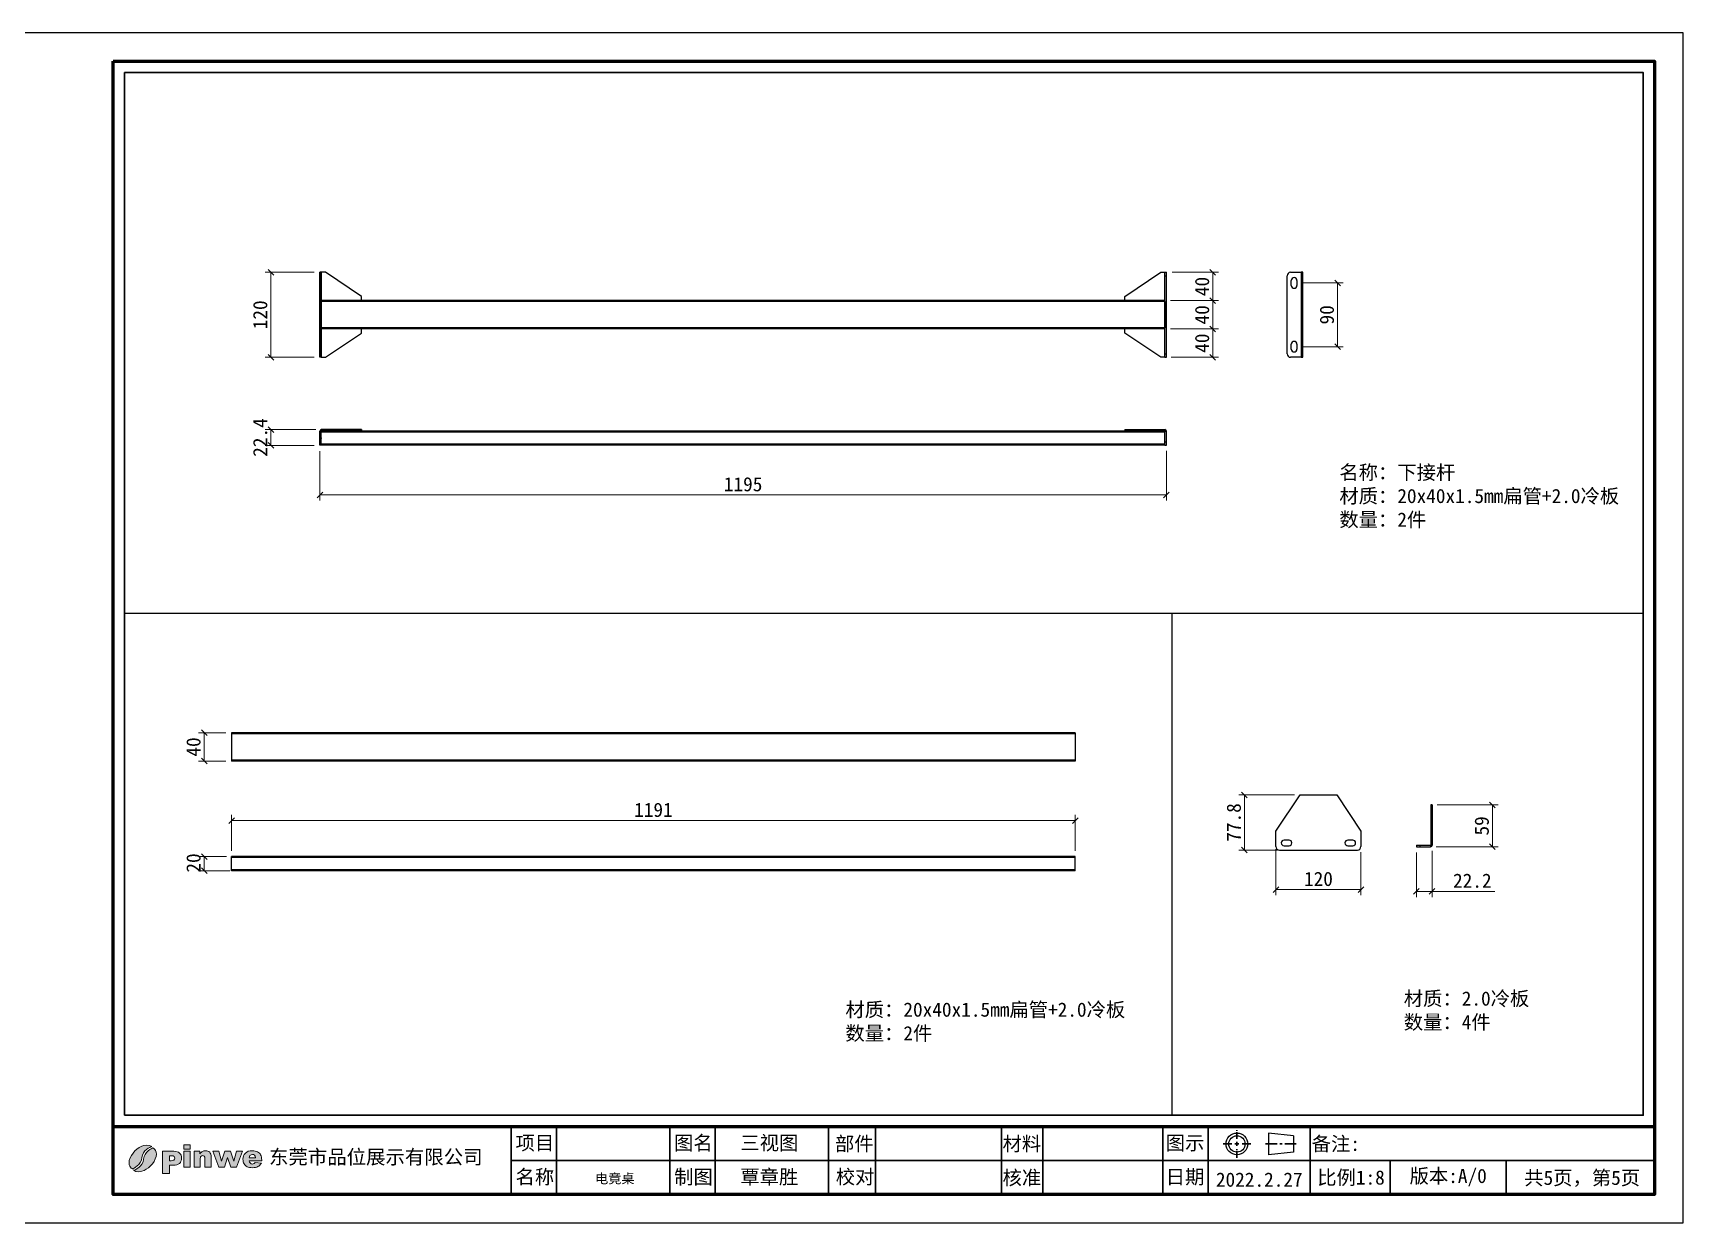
# Model space of a CAD drawing. Header units: inches. Extents: x 21728 to 86065, y -20660 to 1996.
# Drawn here: x 83736 to 86065, y -19610 to -17930 of the extents above; entities that cross this region are included whole.
import ezdxf

# ---------------------------------------------------------------- set-up
doc = ezdxf.new("R2010")
doc.units = ezdxf.units.IN
doc.header["$MEASUREMENT"] = 0
doc.linetypes.add('CENTER2', pattern=[28.575, 19.05, -3.175, 3.175, -3.175])
doc.layers.add('_U+56FE_U+5C42 1', color=7, linetype='Continuous')
doc.layers.add('图框', color=5, linetype='Continuous', lineweight=60)
doc.layers.add('轮廓线', color=7, linetype='Continuous', lineweight=30)
doc.styles.add('ee', font='simfang.ttf')
doc.styles.get("Standard").update_dxf_attribs({"font": 'arial.ttf'})
doc.styles.add('宋体', font='')
doc.styles.add('样式 1', font='')
doc.styles.get('宋体').set_extended_font_data('SimSun')
doc.styles.get('样式 1').set_extended_font_data('SimSun')
doc.dimstyles.new('1-8', dxfattribs={"dimscale": 8, "dimtxt": 2.5, "dimasz": 1, "dimexe": 1, "dimexo": 1, "dimtad": 1, "dimdec": 1, "dimdsep": 46, "dimtxsty": '宋体', "dimblk": 'OBLIQUE', "dimcen": 2.5, "dimclrd": 3, "dimclre": 3, "dimclrt": 256, "dimadec": 0, "dimazin": 0, "dimtfac": 1, "dimtdec": 1, "dimtmove": 1, "dimatfit": 3, "dimfxl": 0, "dimlwd": 9, "dimlwe": 9, "dimarcsym": 0})

# ---------------------------------------------------------------- blocks, each defined once
blk = doc.blocks.new('_Oblique')
at = {"color": 0, "linetype": 'ByBlock', "lineweight": -2}
blk.add_line((-0.5, -0.5), (0.5, 0.5), dxfattribs=at)
blk = doc.blocks.new('*D367')
at = {"color": 3, "lineweight": 9, "transparency": 16777216}
for p, q in [((84135.1, -18490.2), (84063.8, -18490.2)), ((84071.8, -18512.6), (84071.8, -18490.2)), ((84132.9, -18512.6), (84063.8, -18512.6))]:
    blk.add_line(p, q, dxfattribs=at)
at = {"layer": 'Defpoints', "color": 0, "transparency": 16777216}
for p in [(84071.8, -18490.2), (84143.1, -18490.2), (84140.9, -18512.6)]:
    blk.add_point(p, dxfattribs=at)
at = {"color": 3, "lineweight": 9, "transparency": 16777216, "xscale": 8, "yscale": 8, "zscale": 8}
for p, rotation in [((84071.8, -18490.2), 90), ((84071.8, -18512.6), 270)]:
    blk.add_blockref('_Oblique', p, dxfattribs=dict(at, rotation=rotation))
at = {"transparency": 16777216, "insert": (84056.8, -18501.4), "char_height": 20, "attachment_point": 5, "rotation": 90, "style": '宋体'}
blk.add_mtext('22.4', dxfattribs=at)
blk = doc.blocks.new('*D368')
at = {"color": 3, "lineweight": 9, "transparency": 16777216}
for p, q in [((84132.9, -18268.2), (84063.8, -18268.2)), ((84071.8, -18388.2), (84071.8, -18268.2)), ((84132.9, -18388.2), (84063.8, -18388.2))]:
    blk.add_line(p, q, dxfattribs=at)
at = {"layer": 'Defpoints', "color": 0, "transparency": 16777216}
for p in [(84071.8, -18268.2), (84140.9, -18268.2), (84140.9, -18388.2)]:
    blk.add_point(p, dxfattribs=at)
at = {"color": 3, "lineweight": 9, "transparency": 16777216, "xscale": 8, "yscale": 8, "zscale": 8}
for p, rotation in [((84071.8, -18268.2), 90), ((84071.8, -18388.2), 270)]:
    blk.add_blockref('_Oblique', p, dxfattribs=dict(at, rotation=rotation))
at = {"transparency": 16777216, "insert": (84056.8, -18328.2), "char_height": 20, "attachment_point": 5, "rotation": 90, "style": '宋体'}
blk.add_mtext('120', dxfattribs=at)
blk = doc.blocks.new('*D374')
at = {"color": 3, "lineweight": 9, "transparency": 16777216}
for p, q in [((85343.9, -18268.2), (85409.4, -18268.2)), ((85401.4, -18268.2), (85401.4, -18308.2)), ((85341.9, -18308.2), (85409.4, -18308.2))]:
    blk.add_line(p, q, dxfattribs=at)
at = {"layer": 'Defpoints', "color": 0, "transparency": 16777216}
for p in [(85335.9, -18268.2), (85333.9, -18308.2), (85401.4, -18308.2)]:
    blk.add_point(p, dxfattribs=at)
at = {"color": 3, "lineweight": 9, "transparency": 16777216, "xscale": 8, "yscale": 8, "zscale": 8}
for p, rotation in [((85401.4, -18268.2), 90), ((85401.4, -18308.2), 270)]:
    blk.add_blockref('_Oblique', p, dxfattribs=dict(at, rotation=rotation))
at = {"transparency": 16777216, "insert": (85386.4, -18288.2), "char_height": 20, "attachment_point": 5, "rotation": 90, "style": '宋体'}
blk.add_mtext('40', dxfattribs=at)
blk = doc.blocks.new('*D375')
at = {"color": 3, "lineweight": 9, "transparency": 16777216}
for p, q in [((85341.9, -18308.2), (85409.4, -18308.2)), ((85401.4, -18308.2), (85401.4, -18348.2)), ((85341.9, -18348.2), (85409.4, -18348.2))]:
    blk.add_line(p, q, dxfattribs=at)
at = {"layer": 'Defpoints', "color": 0, "transparency": 16777216}
for p in [(85333.9, -18308.2), (85333.9, -18348.2), (85401.4, -18348.2)]:
    blk.add_point(p, dxfattribs=at)
at = {"color": 3, "lineweight": 9, "transparency": 16777216, "xscale": 8, "yscale": 8, "zscale": 8}
for p, rotation in [((85401.4, -18308.2), 90), ((85401.4, -18348.2), 270)]:
    blk.add_blockref('_Oblique', p, dxfattribs=dict(at, rotation=rotation))
at = {"transparency": 16777216, "insert": (85386.4, -18328.2), "char_height": 20, "attachment_point": 5, "rotation": 90, "style": '宋体'}
blk.add_mtext('40', dxfattribs=at)
blk = doc.blocks.new('*D376')
at = {"color": 3, "lineweight": 9, "transparency": 16777216}
for p, q in [((85341.9, -18348.2), (85409.4, -18348.2)), ((85401.4, -18348.2), (85401.4, -18388.2)), ((85342.9, -18388.2), (85409.4, -18388.2))]:
    blk.add_line(p, q, dxfattribs=at)
at = {"layer": 'Defpoints', "color": 0, "transparency": 16777216}
for p in [(85333.9, -18348.2), (85334.9, -18388.2), (85401.4, -18388.2)]:
    blk.add_point(p, dxfattribs=at)
at = {"color": 3, "lineweight": 9, "transparency": 16777216, "xscale": 8, "yscale": 8, "zscale": 8}
for p, rotation in [((85401.4, -18348.2), 90), ((85401.4, -18388.2), 270)]:
    blk.add_blockref('_Oblique', p, dxfattribs=dict(at, rotation=rotation))
at = {"transparency": 16777216, "insert": (85386.4, -18368.2), "char_height": 20, "attachment_point": 5, "rotation": 90, "style": '宋体'}
blk.add_mtext('40', dxfattribs=at)
blk = doc.blocks.new('*D377')
at = {"color": 3, "lineweight": 9, "transparency": 16777216}
for p, q in [((85528.3, -18283.2), (85585.6, -18283.2)), ((85577.6, -18373.2), (85577.6, -18283.2)), ((85528.3, -18373.2), (85585.6, -18373.2))]:
    blk.add_line(p, q, dxfattribs=at)
at = {"layer": 'Defpoints', "color": 0, "transparency": 16777216}
for p in [(85520.3, -18283.2), (85577.6, -18283.2), (85520.3, -18373.2)]:
    blk.add_point(p, dxfattribs=at)
at = {"color": 3, "lineweight": 9, "transparency": 16777216, "xscale": 8, "yscale": 8, "zscale": 8}
for p, rotation in [((85577.6, -18283.2), 90), ((85577.6, -18373.2), 270)]:
    blk.add_blockref('_Oblique', p, dxfattribs=dict(at, rotation=rotation))
at = {"transparency": 16777216, "insert": (85562.6, -18328.2), "char_height": 20, "attachment_point": 5, "rotation": 90, "style": '宋体'}
blk.add_mtext('90', dxfattribs=at)
blk = doc.blocks.new('*D311')
at = {"color": 3, "lineweight": 9, "transparency": 16777216}
for p, q in [((84009.3, -19093.1), (83969.6, -19093.1)), ((83977.6, -19113.1), (83977.6, -19093.1)), ((84013.6, -19113.1), (83969.6, -19113.1))]:
    blk.add_line(p, q, dxfattribs=at)
at = {"layer": 'Defpoints', "color": 0, "transparency": 16777216}
for p in [(83977.6, -19093.1), (84017.3, -19093.1), (84021.6, -19113.1)]:
    blk.add_point(p, dxfattribs=at)
at = {"color": 3, "lineweight": 9, "transparency": 16777216, "xscale": 8, "yscale": 8, "zscale": 8}
for p, rotation in [((83977.6, -19093.1), 90), ((83977.6, -19113.1), 270)]:
    blk.add_blockref('_Oblique', p, dxfattribs=dict(at, rotation=rotation))
at = {"transparency": 16777216, "insert": (83962.6, -19102.1), "char_height": 20, "attachment_point": 5, "rotation": 90, "style": '宋体'}
blk.add_mtext('20', dxfattribs=at)
blk = doc.blocks.new('*D380')
at = {"color": 3, "lineweight": 9, "transparency": 16777216}
for p, q in [((84008.3, -18918.3), (83969.6, -18918.3)), ((83977.6, -18958.3), (83977.6, -18918.3)), ((84008.3, -18958.3), (83969.6, -18958.3))]:
    blk.add_line(p, q, dxfattribs=at)
at = {"layer": 'Defpoints', "color": 0, "transparency": 16777216}
for p in [(83977.6, -18918.3), (84016.3, -18918.3), (84016.3, -18958.3)]:
    blk.add_point(p, dxfattribs=at)
at = {"color": 3, "lineweight": 9, "transparency": 16777216, "xscale": 8, "yscale": 8, "zscale": 8}
for p, rotation in [((83977.6, -18918.3), 90), ((83977.6, -18958.3), 270)]:
    blk.add_blockref('_Oblique', p, dxfattribs=dict(at, rotation=rotation))
at = {"transparency": 16777216, "insert": (83962.6, -18938.3), "char_height": 20, "attachment_point": 5, "rotation": 90, "style": '宋体'}
blk.add_mtext('40', dxfattribs=at)
blk = doc.blocks.new('*D381')
at = {"color": 3, "lineweight": 9, "transparency": 16777216}
for p, q in [((84016.3, -19085.1), (84016.3, -19034.2)), ((84016.3, -19042.2), (85207.3, -19042.2)), ((85207.3, -19085.1), (85207.3, -19034.2))]:
    blk.add_line(p, q, dxfattribs=at)
at = {"layer": 'Defpoints', "color": 0, "transparency": 16777216}
for p in [(85207.3, -19042.2), (84016.3, -19093.1), (85207.3, -19093.1)]:
    blk.add_point(p, dxfattribs=at)
at = {"color": 3, "lineweight": 9, "transparency": 16777216, "xscale": 8, "yscale": 8, "zscale": 8, "rotation": 180}
blk.add_blockref('_Oblique', (84016.3, -19042.2), dxfattribs=at)
at = {"color": 3, "lineweight": 9, "transparency": 16777216, "xscale": 8, "yscale": 8, "zscale": 8}
blk.add_blockref('_Oblique', (85207.3, -19042.2), dxfattribs=at)
at = {"transparency": 16777216, "insert": (84611.8, -19027.2), "char_height": 20, "attachment_point": 5, "style": '宋体'}
blk.add_mtext('1191', dxfattribs=at)
blk = doc.blocks.new('*D382')
at = {"color": 3, "lineweight": 9, "transparency": 16777216}
for p, q in [((84140.9, -18520.6), (84140.9, -18590.5)), ((85335.9, -18520.4), (85335.9, -18590.5)), ((84140.9, -18582.5), (85335.9, -18582.5))]:
    blk.add_line(p, q, dxfattribs=at)
at = {"layer": 'Defpoints', "color": 0, "transparency": 16777216}
for p in [(84140.9, -18512.6), (85335.9, -18512.4), (85335.9, -18582.5)]:
    blk.add_point(p, dxfattribs=at)
at = {"color": 3, "lineweight": 9, "transparency": 16777216, "xscale": 8, "yscale": 8, "zscale": 8, "rotation": 180}
blk.add_blockref('_Oblique', (84140.9, -18582.5), dxfattribs=at)
at = {"color": 3, "lineweight": 9, "transparency": 16777216, "xscale": 8, "yscale": 8, "zscale": 8}
blk.add_blockref('_Oblique', (85335.9, -18582.5), dxfattribs=at)
at = {"transparency": 16777216, "insert": (84738.4, -18567.5), "char_height": 20, "attachment_point": 5, "style": '宋体'}
blk.add_mtext('1195', dxfattribs=at)
blk = doc.blocks.new('*D378')
at = {"color": 3, "lineweight": 9, "transparency": 16777216}
for p, q in [((85490.6, -19082.8), (85490.6, -19147.7)), ((85610.6, -19086.8), (85610.6, -19147.7)), ((85490.6, -19139.7), (85610.6, -19139.7))]:
    blk.add_line(p, q, dxfattribs=at)
at = {"layer": 'Defpoints', "color": 0, "transparency": 16777216}
for p in [(85490.6, -19074.8), (85610.6, -19078.8), (85610.6, -19139.7)]:
    blk.add_point(p, dxfattribs=at)
at = {"color": 3, "lineweight": 9, "transparency": 16777216, "xscale": 8, "yscale": 8, "zscale": 8, "rotation": 180}
blk.add_blockref('_Oblique', (85490.6, -19139.7), dxfattribs=at)
at = {"color": 3, "lineweight": 9, "transparency": 16777216, "xscale": 8, "yscale": 8, "zscale": 8}
blk.add_blockref('_Oblique', (85610.6, -19139.7), dxfattribs=at)
at = {"transparency": 16777216, "insert": (85550.6, -19124.7), "char_height": 20, "attachment_point": 5, "style": '宋体'}
blk.add_mtext('120', dxfattribs=at)
blk = doc.blocks.new('*D379')
at = {"color": 3, "lineweight": 9, "transparency": 16777216}
for p, q in [((85516.6, -19006), (85438.2, -19006)), ((85446.2, -19083.8), (85446.2, -19006)), ((85492.6, -19083.8), (85438.2, -19083.8))]:
    blk.add_line(p, q, dxfattribs=at)
at = {"layer": 'Defpoints', "color": 0, "transparency": 16777216}
for p in [(85446.2, -19006), (85524.6, -19006), (85500.6, -19083.8)]:
    blk.add_point(p, dxfattribs=at)
at = {"color": 3, "lineweight": 9, "transparency": 16777216, "xscale": 8, "yscale": 8, "zscale": 8}
for p, rotation in [((85446.2, -19006), 90), ((85446.2, -19083.8), 270)]:
    blk.add_blockref('_Oblique', p, dxfattribs=dict(at, rotation=rotation))
at = {"transparency": 16777216, "insert": (85431.2, -19044.9), "char_height": 20, "attachment_point": 5, "rotation": 90, "style": '宋体'}
blk.add_mtext('77.8', dxfattribs=at)
blk = doc.blocks.new('*D383')
at = {"color": 3, "lineweight": 9, "transparency": 16777216}
for p, q in [((85718.1, -19020.1), (85804.2, -19020.1)), ((85796.2, -19079.1), (85796.2, -19020.1)), ((85716.9, -19079.1), (85804.2, -19079.1))]:
    blk.add_line(p, q, dxfattribs=at)
at = {"layer": 'Defpoints', "color": 0, "transparency": 16777216}
for p in [(85710.1, -19020.1), (85796.2, -19020.1), (85708.9, -19079.1)]:
    blk.add_point(p, dxfattribs=at)
at = {"color": 3, "lineweight": 9, "transparency": 16777216, "xscale": 8, "yscale": 8, "zscale": 8}
for p, rotation in [((85796.2, -19020.1), 90), ((85796.2, -19079.1), 270)]:
    blk.add_blockref('_Oblique', p, dxfattribs=dict(at, rotation=rotation))
at = {"transparency": 16777216, "insert": (85781.2, -19049.7), "char_height": 20, "attachment_point": 5, "rotation": 90, "style": '宋体'}
blk.add_mtext('59', dxfattribs=at)
blk = doc.blocks.new('*D384')
at = {"color": 3, "lineweight": 9, "transparency": 16777216}
for p, q in [((85688.9, -19087.1), (85688.9, -19150.2)), ((85711.1, -19084.9), (85711.1, -19150.2)), ((85711.1, -19142.2), (85688.9, -19142.2)), ((85799.8, -19142.2), (85711.1, -19142.2))]:
    blk.add_line(p, q, dxfattribs=at)
at = {"layer": 'Defpoints', "color": 0, "transparency": 16777216}
for p in [(85688.9, -19079.1), (85711.1, -19076.9), (85688.9, -19142.2)]:
    blk.add_point(p, dxfattribs=at)
at = {"color": 3, "lineweight": 9, "transparency": 16777216, "xscale": 8, "yscale": 8, "zscale": 8, "rotation": 180}
blk.add_blockref('_Oblique', (85688.9, -19142.2), dxfattribs=at)
at = {"color": 3, "lineweight": 9, "transparency": 16777216, "xscale": 8, "yscale": 8, "zscale": 8}
blk.add_blockref('_Oblique', (85711.1, -19142.2), dxfattribs=at)
at = {"transparency": 16777216, "insert": (85767.8, -19127.2), "char_height": 20, "attachment_point": 5, "style": '宋体'}
blk.add_mtext('22.2', dxfattribs=at)

msp = doc.modelspace()

# ---------------------------------------------------------------- hatches: boundary and pattern name
h = msp.add_hatch(color=256)
h.dxf.hatch_style = 1
edge = h.paths.add_edge_path()
edge.add_spline(control_points=[(84058.78, -19522.47), (84058.78, -19522.47), (84041.21, -19522.47), (84041.21, -19522.47), (84041.37, -19523.87), (84041.74, -19524.92), (84042.35, -19525.61), (84043.2, -19526.6), (84044.3, -19527.09), (84045.67, -19527.09), (84046.54, -19527.09), (84047.36, -19526.88), (84048.13, -19526.45), (84048.6, -19526.18), (84049.12, -19525.71), (84049.66, -19525.02), (84049.66, -19525.02), (84058.29, -19525.82), (84058.29, -19525.82), (84056.97, -19528.11), (84055.38, -19529.76), (84053.52, -19530.75), (84051.65, -19531.75), (84048.97, -19532.25), (84045.49, -19532.25), (84042.45, -19532.25), (84040.08, -19531.82), (84038.34, -19530.96), (84036.6, -19530.11), (84035.17, -19528.75), (84034.02, -19526.89), (84032.88, -19525.03), (84032.31, -19522.84), (84032.31, -19520.33), (84032.31, -19516.76), (84033.46, -19513.86), (84035.75, -19511.65), (84038.03, -19509.44), (84041.19, -19508.33), (84045.22, -19508.33), (84048.49, -19508.33), (84051.07, -19508.83), (84052.96, -19509.82), (84054.86, -19510.81), (84056.3, -19512.24), (84057.3, -19514.13), (84058.29, -19516.01), (84058.78, -19518.46), (84058.78, -19521.48), (84058.78, -19521.48), (84058.78, -19522.47), (84058.78, -19522.47)], knot_values=[0, 0, 0, 0, 1, 1, 1, 2, 2, 2, 3, 3, 3, 4, 4, 4, 5, 5, 5, 6, 6, 6, 7, 7, 7, 8, 8, 8, 9, 9, 9, 10, 10, 10, 11, 11, 11, 12, 12, 12, 13, 13, 13, 14, 14, 14, 15, 15, 15, 16, 16, 16, 17, 17, 17, 17], degree=3, periodic=0)
edge = h.paths.add_edge_path(flags=16)
edge.add_spline(control_points=[(84049.88, -19518.28), (84049.71, -19516.58), (84049.25, -19515.36), (84048.51, -19514.63), (84047.77, -19513.9), (84046.8, -19513.53), (84045.59, -19513.53), (84044.19, -19513.53), (84043.08, -19514.09), (84042.24, -19515.19), (84041.71, -19515.88), (84041.38, -19516.91), (84041.23, -19518.28), (84041.23, -19518.28), (84049.88, -19518.28), (84049.88, -19518.28)], knot_values=[0, 0, 0, 0, 1, 1, 1, 2, 2, 2, 3, 3, 3, 4, 4, 4, 5, 5, 5, 5], degree=3, periodic=0)
h.paths.add_polyline_path([(83989.93, -19508.86), (83998.4, -19508.86), (84002.07, -19523.21), (84006.74, -19508.86), (84014.58, -19508.86), (84019.41, -19523.23), (84023.1, -19508.86), (84031.51, -19508.86), (84023.1, -19531.72), (84015.32, -19531.72), (84010.7, -19517.96), (84006.23, -19531.72), (83998.41, -19531.72)])
edge = h.paths.add_edge_path()
edge.add_spline(control_points=[(83963.27, -19508.86), (83963.27, -19508.86), (83971.43, -19508.86), (83971.43, -19508.86), (83971.43, -19508.86), (83971.43, -19512.58), (83971.43, -19512.58), (83972.65, -19511.05), (83973.87, -19509.97), (83975.12, -19509.32), (83976.37, -19508.66), (83977.88, -19508.33), (83979.67, -19508.33), (83982.09, -19508.33), (83983.98, -19509.05), (83985.35, -19510.5), (83986.72, -19511.94), (83987.4, -19514.17), (83987.4, -19517.18), (83987.4, -19517.18), (83987.4, -19531.72), (83987.4, -19531.72), (83987.4, -19531.72), (83978.59, -19531.72), (83978.59, -19531.72), (83978.59, -19531.72), (83978.59, -19519.14), (83978.59, -19519.14), (83978.59, -19517.7), (83978.33, -19516.69), (83977.8, -19516.1), (83977.27, -19515.5), (83976.53, -19515.2), (83975.58, -19515.2), (83974.53, -19515.2), (83973.67, -19515.61), (83973.01, -19516.41), (83972.36, -19517.21), (83972.03, -19518.65), (83972.03, -19520.74), (83972.03, -19520.74), (83972.03, -19531.72), (83972.03, -19531.72), (83972.03, -19531.72), (83963.27, -19531.72), (83963.27, -19531.72), (83963.27, -19531.72), (83963.27, -19508.86), (83963.27, -19508.86)], knot_values=[0, 0, 0, 0, 1, 1, 1, 2, 2, 2, 3, 3, 3, 4, 4, 4, 5, 5, 5, 6, 6, 6, 7, 7, 7, 8, 8, 8, 9, 9, 9, 10, 10, 10, 11, 11, 11, 12, 12, 12, 13, 13, 13, 14, 14, 14, 15, 15, 15, 16, 16, 16, 16], degree=3, periodic=0)
h.paths.add_polyline_path([(83949.06, -19500.18), (83957.83, -19500.18), (83957.83, -19506.13), (83949.06, -19506.13)])
h.paths.add_polyline_path([(83949.06, -19508.86), (83957.83, -19508.86), (83957.83, -19531.72), (83949.06, -19531.72)])
edge = h.paths.add_edge_path()
edge.add_spline(control_points=[(83918.79, -19509.02), (83918.79, -19509.02), (83934.99, -19509.02), (83934.99, -19509.02), (83938.52, -19509.02), (83941.17, -19509.85), (83942.93, -19511.53), (83944.68, -19513.22), (83945.56, -19515.61), (83945.56, -19518.71), (83945.56, -19521.9), (83944.6, -19524.39), (83942.69, -19526.18), (83940.77, -19527.98), (83937.84, -19528.88), (83933.91, -19528.88), (83933.91, -19528.88), (83928.56, -19528.88), (83928.56, -19528.88), (83928.56, -19528.88), (83928.56, -19540.55), (83928.56, -19540.55), (83928.56, -19540.55), (83918.79, -19540.55), (83918.79, -19540.55), (83918.79, -19540.55), (83918.79, -19509.02), (83918.79, -19509.02)], knot_values=[0, 0, 0, 0, 1, 1, 1, 2, 2, 2, 3, 3, 3, 4, 4, 4, 5, 5, 5, 6, 6, 6, 7, 7, 7, 8, 8, 8, 9, 9, 9, 9], degree=3, periodic=0)
edge = h.paths.add_edge_path(flags=16)
edge.add_spline(control_points=[(83928.56, -19522.49), (83928.56, -19522.49), (83930.96, -19522.49), (83930.96, -19522.49), (83932.86, -19522.49), (83934.19, -19522.16), (83934.95, -19521.51), (83935.71, -19520.86), (83936.1, -19520.02), (83936.1, -19519), (83936.1, -19518.01), (83935.77, -19517.17), (83935.1, -19516.48), (83934.44, -19515.79), (83933.19, -19515.45), (83931.35, -19515.45), (83931.35, -19515.45), (83928.56, -19515.45), (83928.56, -19515.45), (83928.56, -19515.45), (83928.56, -19522.49), (83928.56, -19522.49)], knot_values=[0, 0, 0, 0, 1, 1, 1, 2, 2, 2, 3, 3, 3, 4, 4, 4, 5, 5, 5, 6, 6, 6, 7, 7, 7, 7], degree=3, periodic=0)
edge = h.paths.add_edge_path()
edge.add_spline(control_points=[(83878, -19535.81), (83878, -19535.81), (83882.35, -19539.55), (83889.82, -19537.31), (83897.29, -19535.07), (83907.63, -19526.06), (83909.74, -19516.28), (83911.84, -19506.5), (83904.83, -19504.36), (83904.83, -19504.36), (83904.83, -19504.36), (83892.6, -19510.07), (83891.99, -19520.32), (83891.38, -19530.58), (83879.9, -19535.68), (83878, -19535.81)], knot_values=[0, 0, 0, 0, 1, 1, 1, 2, 2, 2, 3, 3, 3, 4, 4, 4, 5, 5, 5, 5], degree=3, periodic=0)
edge = h.paths.add_edge_path()
edge.add_spline(control_points=[(83903.61, -19502.49), (83903.61, -19502.49), (83899.26, -19498.76), (83891.79, -19501), (83884.32, -19503.24), (83873.98, -19512.24), (83871.87, -19522.03), (83869.77, -19531.81), (83876.78, -19533.95), (83876.78, -19533.95), (83876.78, -19533.95), (83889.01, -19528.24), (83889.62, -19517.98), (83890.23, -19507.73), (83901.71, -19502.63), (83903.61, -19502.49)], knot_values=[0, 0, 0, 0, 1, 1, 1, 2, 2, 2, 3, 3, 3, 4, 4, 4, 5, 5, 5, 5], degree=3, periodic=0)

# ---------------------------------------------------------------- linework, layer by layer
at = {"color": 7, "linetype": 'Continuous', "lineweight": 25}
for p, q in [((84142.94, -18268.18), (84140.94, -18268.18)), ((84140.94, -18273.18), (84140.94, -18268.18)), ((84142.94, -18273.18), (84140.94, -18273.18)), ((84140.94, -18383.18), (84140.94, -18273.18)), ((84142.94, -18273.18), (84142.94, -18268.18)), ((84143.14, -18268.18), (84142.94, -18268.18)), ((84142.94, -18383.18), (84142.94, -18273.18)), ((84148.94, -18268.18), (84143.14, -18268.18)), ((84143.14, -18308.18), (84143.14, -18268.18)), ((84199.65, -18302.18), (84148.94, -18268.18)), ((85277.23, -18302.18), (85327.94, -18268.18)), ((85327.94, -18268.18), (85333.74, -18268.18)), ((85333.74, -18268.18), (85333.94, -18268.18)), ((85333.74, -18308.18), (85333.74, -18268.18)), ((85333.94, -18268.18), (85335.94, -18268.18)), ((85333.94, -18273.18), (85333.94, -18268.18)), ((85333.94, -18273.18), (85335.94, -18273.18)), ((85333.94, -18383.18), (85333.94, -18273.18)), ((85335.94, -18273.18), (85335.94, -18268.18)), ((85335.94, -18383.18), (85335.94, -18273.18)), ((85506.28, -18383.18), (85506.28, -18273.18)), ((85511.28, -18268.18), (85526.28, -18268.18)), ((85512.28, -18286.68), (85512.28, -18279.68)), ((85520.28, -18279.68), (85520.28, -18286.68)), ((85526.28, -18268.18), (85526.28, -18388.18)), ((85528.48, -18268.18), (85526.28, -18268.18)), ((85528.48, -18388.18), (85528.48, -18268.18)), ((84199.65, -18308.18), (84199.65, -18302.18)), ((85277.23, -18308.18), (85277.23, -18302.18)), ((85333.94, -18308.18), (84142.94, -18308.18)), ((85333.94, -18309.58), (84142.94, -18309.58)), ((84142.94, -18309.58), (84142.94, -18346.78)), ((85333.94, -18309.58), (85333.94, -18346.78)), ((85333.94, -18346.78), (84142.94, -18346.78)), ((85333.94, -18348.18), (84142.94, -18348.18)), ((84143.14, -18388.18), (84143.14, -18348.18)), ((84148.94, -18388.18), (84199.65, -18354.18)), ((84199.65, -18354.18), (84199.65, -18348.18)), ((85277.23, -18354.18), (85277.23, -18348.18)), ((85327.94, -18388.18), (85277.23, -18354.18)), ((85333.74, -18388.18), (85333.74, -18348.18)), ((85512.28, -18376.68), (85512.28, -18369.68)), ((85520.28, -18369.68), (85520.28, -18376.68)), ((84140.94, -18388.18), (84140.94, -18383.18)), ((84142.94, -18383.18), (84140.94, -18383.18)), ((84142.94, -18388.18), (84140.94, -18388.18)), ((84142.94, -18388.18), (84142.94, -18383.18)), ((84142.94, -18388.18), (84143.14, -18388.18)), ((84143.14, -18388.18), (84148.94, -18388.18)), ((85333.74, -18388.18), (85327.94, -18388.18)), ((85333.94, -18388.18), (85333.74, -18388.18)), ((85333.94, -18388.18), (85333.94, -18383.18)), ((85333.94, -18383.18), (85335.94, -18383.18)), ((85333.94, -18388.18), (85335.94, -18388.18)), ((85335.94, -18388.18), (85335.94, -18383.18)), ((85526.28, -18388.18), (85511.28, -18388.18)), ((85526.28, -18388.18), (85528.48, -18388.18)), ((84140.94, -18507.4), (84140.94, -18492.4)), ((84142.94, -18492.4), (84140.94, -18492.4)), ((85333.94, -18492.4), (84142.94, -18492.4)), ((84142.94, -18507.4), (84142.94, -18492.4)), ((85333.94, -18493.8), (84142.94, -18493.8)), ((84143.14, -18492.2), (84143.14, -18490.2)), ((84148.94, -18490.2), (84143.14, -18490.2)), ((84148.94, -18492.2), (84143.14, -18492.2)), ((84148.94, -18490.2), (84148.94, -18492.2)), ((84199.65, -18490.2), (84148.94, -18490.2)), ((84199.65, -18492.2), (84148.94, -18492.2)), ((84199.65, -18490.2), (84199.65, -18492.2)), ((85277.23, -18490.2), (85277.23, -18492.2)), ((85277.23, -18490.2), (85327.94, -18490.2)), ((85277.23, -18492.2), (85327.94, -18492.2)), ((85327.94, -18490.2), (85327.94, -18492.2)), ((85327.94, -18490.2), (85333.74, -18490.2)), ((85327.94, -18492.2), (85333.74, -18492.2)), ((85333.74, -18492.2), (85333.74, -18490.2)), ((85333.94, -18492.4), (85335.94, -18492.4)), ((85333.94, -18507.4), (85333.94, -18492.4)), ((85335.94, -18507.4), (85335.94, -18492.4)), ((84142.94, -18507.4), (84140.94, -18507.4)), ((84140.94, -18512.4), (84140.94, -18507.4)), ((84142.94, -18512.4), (84140.94, -18512.4)), ((84142.94, -18512.4), (84142.94, -18507.4)), ((85333.94, -18511), (84142.94, -18511)), ((85333.94, -18512.4), (84142.94, -18512.4)), ((85333.94, -18507.4), (85335.94, -18507.4)), ((85333.94, -18512.4), (85333.94, -18507.4)), ((85333.94, -18512.4), (85335.94, -18512.4)), ((85335.94, -18512.4), (85335.94, -18507.4)), ((84016.34, -18918.34), (84016.34, -18958.34)), ((85207.34, -18918.34), (84016.34, -18918.34)), ((85207.34, -18919.74), (84016.34, -18919.74)), ((85207.34, -18918.34), (85207.34, -18958.34)), ((85207.34, -18956.94), (84016.34, -18956.94)), ((85207.34, -18958.34), (84016.34, -18958.34)), ((85490.56, -19057.01), (85524.56, -19006)), ((85524.56, -19006), (85576.56, -19006)), ((85576.56, -19006), (85610.56, -19057.01)), ((85711.12, -19020.07), (85709.12, -19020.07)), ((85709.12, -19020.07), (85709.12, -19071.08)), ((85711.12, -19020.07), (85711.12, -19071.08)), ((85490.56, -19078.81), (85490.56, -19057.01)), ((85509.06, -19069.81), (85502.06, -19069.81)), ((85599.06, -19069.81), (85592.06, -19069.81)), ((85610.56, -19057.01), (85610.56, -19078.81)), ((85709.12, -19071.08), (85709.12, -19076.88)), ((85711.12, -19071.08), (85709.12, -19071.08)), ((85711.12, -19071.08), (85711.12, -19076.88)), ((85207.34, -19093.06), (84016.34, -19093.06)), ((84016.34, -19113.06), (84016.34, -19093.06)), ((85207.34, -19094.46), (84016.34, -19094.46)), ((85207.34, -19113.06), (85207.34, -19093.06)), ((85495.56, -19083.81), (85605.56, -19083.81)), ((85502.06, -19077.81), (85509.06, -19077.81)), ((85592.06, -19077.81), (85599.06, -19077.81)), ((85688.92, -19077.08), (85688.92, -19079.08)), ((85688.92, -19077.08), (85693.92, -19077.08)), ((85688.92, -19079.08), (85693.92, -19079.08)), ((85693.92, -19077.08), (85693.92, -19079.08)), ((85693.92, -19077.08), (85708.92, -19077.08)), ((85693.92, -19079.08), (85708.92, -19079.08)), ((85708.92, -19077.08), (85708.92, -19079.08)), ((85709.12, -19076.88), (85711.12, -19076.88)), ((85207.34, -19111.66), (84016.34, -19111.66)), ((85207.34, -19113.06), (84016.34, -19113.06))]:
    msp.add_line(p, q, dxfattribs=at)
at = {"color": 7, "linetype": 'Continuous'}
for q in [(84142.94, -18501.79), (84143.25, -18502.4)]:
    msp.add_line((84142.94, -18502.4), q, dxfattribs=at)
at = {"color": 1}
for p, q in [((83865.23, -18749.47), (86009.23, -18749.47)), ((85343.73, -18749.47), (85343.73, -19458.34))]:
    msp.add_line(p, q, dxfattribs=at)
at = {"color": 14, "lineweight": 25}
for p, q in [((85480.02, -19483.4), (85480.02, -19514.12)), ((85515.22, -19487.24), (85480.02, -19483.4)), ((85515.22, -19487.24), (85515.22, -19510.28)), ((85515.22, -19510.28), (85480.02, -19514.12))]:
    msp.add_line(p, q, dxfattribs=at)
for radius in [15.36, 11.52]:
    msp.add_circle((85435.57, -19498.76), radius, dxfattribs=at)
at = {"color": 7, "linetype": 'Continuous', "lineweight": 25}
for centre, radius, start, end in [((85511.28, -18273.18), 5, 90, 180), ((85516.28, -18279.68), 4, 90, 180), ((85516.28, -18279.68), 4, 0, 90), ((85516.28, -18286.68), 4, 180, 270), ((85516.28, -18286.68), 4, 270, 0), ((85516.28, -18369.68), 4, 90, 180), ((85516.28, -18376.68), 4, 180, 270), ((85516.28, -18369.68), 4, 0, 90), ((85516.28, -18376.68), 4, 270, 0), ((85511.28, -18383.18), 5, 180, 270), ((84143.14, -18492.4), 2.2, 90, 180), ((84143.14, -18492.4), 0.2, 90, 180), ((85333.74, -18492.4), 2.2, 0, 90), ((85333.74, -18492.4), 0.2, 0, 90), ((85502.06, -19073.81), 4, 90, 270), ((85509.06, -19073.81), 4, 270, 90), ((85592.06, -19073.81), 4, 90, 270), ((85599.06, -19073.81), 4, 270, 90), ((85495.56, -19078.81), 5, 180, 270), ((85605.56, -19078.81), 5, 270, 0), ((85708.92, -19076.88), 2.2, 270, 0), ((85708.92, -19076.88), 0.2, 270, 0)]:
    msp.add_arc(centre, radius, start, end, dxfattribs=at)
at = {"color": 7, "linetype": 'Continuous'}
msp.add_point((84142.94, -18502.4), dxfattribs=at)
at = {"layer": '_U+56FE_U+5C42 1', "lineweight": 0}
for points in [[(83949.06, -19500.18), (83957.83, -19500.18), (83957.83, -19506.13), (83949.06, -19506.13), (83949.06, -19500.18)], [(83949.06, -19508.86), (83957.83, -19508.86), (83957.83, -19531.72), (83949.06, -19531.72), (83949.06, -19508.86)], [(83989.93, -19508.86), (83998.4, -19508.86), (84002.07, -19523.21), (84006.74, -19508.86), (84014.58, -19508.86), (84019.41, -19523.23), (84023.1, -19508.86), (84031.51, -19508.86), (84023.1, -19531.72), (84015.32, -19531.72), (84010.7, -19517.96), (84006.23, -19531.72), (83998.41, -19531.72), (83989.93, -19508.86)]]:
    msp.add_lwpolyline(points, dxfattribs=at)
for points, knots in [([(83903.61, -19502.49), (83903.61, -19502.49), (83899.26, -19498.76), (83891.79, -19501), (83884.32, -19503.24), (83873.98, -19512.24), (83871.87, -19522.03), (83869.77, -19531.81), (83876.78, -19533.95), (83876.78, -19533.95), (83876.78, -19533.95), (83889.01, -19528.24), (83889.62, -19517.98), (83890.23, -19507.73), (83901.71, -19502.63), (83903.61, -19502.49)], [0, 0, 0, 0, 1, 1, 1, 2, 2, 2, 3, 3, 3, 4, 4, 4, 5, 5, 5, 5]), ([(83878, -19535.81), (83878, -19535.81), (83882.35, -19539.55), (83889.82, -19537.31), (83897.29, -19535.07), (83907.63, -19526.06), (83909.74, -19516.28), (83911.84, -19506.5), (83904.83, -19504.36), (83904.83, -19504.36), (83904.83, -19504.36), (83892.6, -19510.07), (83891.99, -19520.32), (83891.38, -19530.58), (83879.9, -19535.68), (83878, -19535.81)], [0, 0, 0, 0, 1, 1, 1, 2, 2, 2, 3, 3, 3, 4, 4, 4, 5, 5, 5, 5]), ([(83918.79, -19509.02), (83918.79, -19509.02), (83934.99, -19509.02), (83934.99, -19509.02), (83938.52, -19509.02), (83941.17, -19509.85), (83942.93, -19511.53), (83944.68, -19513.22), (83945.56, -19515.61), (83945.56, -19518.71), (83945.56, -19521.9), (83944.6, -19524.39), (83942.69, -19526.18), (83940.77, -19527.98), (83937.84, -19528.88), (83933.91, -19528.88), (83933.91, -19528.88), (83928.56, -19528.88), (83928.56, -19528.88), (83928.56, -19528.88), (83928.56, -19540.55), (83928.56, -19540.55), (83928.56, -19540.55), (83918.79, -19540.55), (83918.79, -19540.55), (83918.79, -19540.55), (83918.79, -19509.02), (83918.79, -19509.02)], [0, 0, 0, 0, 1, 1, 1, 2, 2, 2, 3, 3, 3, 4, 4, 4, 5, 5, 5, 6, 6, 6, 7, 7, 7, 8, 8, 8, 9, 9, 9, 9]), ([(83928.56, -19522.49), (83928.56, -19522.49), (83930.96, -19522.49), (83930.96, -19522.49), (83932.86, -19522.49), (83934.19, -19522.16), (83934.95, -19521.51), (83935.71, -19520.86), (83936.1, -19520.02), (83936.1, -19519), (83936.1, -19518.01), (83935.77, -19517.17), (83935.1, -19516.48), (83934.44, -19515.79), (83933.19, -19515.45), (83931.35, -19515.45), (83931.35, -19515.45), (83928.56, -19515.45), (83928.56, -19515.45), (83928.56, -19515.45), (83928.56, -19522.49), (83928.56, -19522.49)], [0, 0, 0, 0, 1, 1, 1, 2, 2, 2, 3, 3, 3, 4, 4, 4, 5, 5, 5, 6, 6, 6, 7, 7, 7, 7]), ([(83963.27, -19508.86), (83963.27, -19508.86), (83971.43, -19508.86), (83971.43, -19508.86), (83971.43, -19508.86), (83971.43, -19512.58), (83971.43, -19512.58), (83972.65, -19511.05), (83973.87, -19509.97), (83975.12, -19509.32), (83976.37, -19508.66), (83977.88, -19508.33), (83979.67, -19508.33), (83982.09, -19508.33), (83983.98, -19509.05), (83985.35, -19510.5), (83986.72, -19511.94), (83987.4, -19514.17), (83987.4, -19517.18), (83987.4, -19517.18), (83987.4, -19531.72), (83987.4, -19531.72), (83987.4, -19531.72), (83978.59, -19531.72), (83978.59, -19531.72), (83978.59, -19531.72), (83978.59, -19519.14), (83978.59, -19519.14), (83978.59, -19517.7), (83978.33, -19516.69), (83977.8, -19516.1), (83977.27, -19515.5), (83976.53, -19515.2), (83975.58, -19515.2), (83974.53, -19515.2), (83973.67, -19515.61), (83973.01, -19516.41), (83972.36, -19517.21), (83972.03, -19518.65), (83972.03, -19520.74), (83972.03, -19520.74), (83972.03, -19531.72), (83972.03, -19531.72), (83972.03, -19531.72), (83963.27, -19531.72), (83963.27, -19531.72), (83963.27, -19531.72), (83963.27, -19508.86), (83963.27, -19508.86)], [0, 0, 0, 0, 1, 1, 1, 2, 2, 2, 3, 3, 3, 4, 4, 4, 5, 5, 5, 6, 6, 6, 7, 7, 7, 8, 8, 8, 9, 9, 9, 10, 10, 10, 11, 11, 11, 12, 12, 12, 13, 13, 13, 14, 14, 14, 15, 15, 15, 16, 16, 16, 16]), ([(84058.78, -19522.47), (84058.78, -19522.47), (84041.21, -19522.47), (84041.21, -19522.47), (84041.37, -19523.87), (84041.74, -19524.92), (84042.35, -19525.61), (84043.2, -19526.6), (84044.3, -19527.09), (84045.67, -19527.09), (84046.54, -19527.09), (84047.36, -19526.88), (84048.13, -19526.45), (84048.6, -19526.18), (84049.12, -19525.71), (84049.66, -19525.02), (84049.66, -19525.02), (84058.29, -19525.82), (84058.29, -19525.82), (84056.97, -19528.11), (84055.38, -19529.76), (84053.52, -19530.75), (84051.65, -19531.75), (84048.97, -19532.25), (84045.49, -19532.25), (84042.45, -19532.25), (84040.08, -19531.82), (84038.34, -19530.96), (84036.6, -19530.11), (84035.17, -19528.75), (84034.02, -19526.89), (84032.88, -19525.03), (84032.31, -19522.84), (84032.31, -19520.33), (84032.31, -19516.76), (84033.46, -19513.86), (84035.75, -19511.65), (84038.03, -19509.44), (84041.19, -19508.33), (84045.22, -19508.33), (84048.49, -19508.33), (84051.07, -19508.83), (84052.96, -19509.82), (84054.86, -19510.81), (84056.3, -19512.24), (84057.3, -19514.13), (84058.29, -19516.01), (84058.78, -19518.46), (84058.78, -19521.48), (84058.78, -19521.48), (84058.78, -19522.47), (84058.78, -19522.47)], [0, 0, 0, 0, 1, 1, 1, 2, 2, 2, 3, 3, 3, 4, 4, 4, 5, 5, 5, 6, 6, 6, 7, 7, 7, 8, 8, 8, 9, 9, 9, 10, 10, 10, 11, 11, 11, 12, 12, 12, 13, 13, 13, 14, 14, 14, 15, 15, 15, 16, 16, 16, 17, 17, 17, 17]), ([(84049.88, -19518.28), (84049.71, -19516.58), (84049.25, -19515.36), (84048.51, -19514.63), (84047.77, -19513.9), (84046.8, -19513.53), (84045.59, -19513.53), (84044.19, -19513.53), (84043.08, -19514.09), (84042.24, -19515.19), (84041.71, -19515.88), (84041.38, -19516.91), (84041.23, -19518.28), (84041.23, -19518.28), (84049.88, -19518.28), (84049.88, -19518.28)], [0, 0, 0, 0, 1, 1, 1, 2, 2, 2, 3, 3, 3, 4, 4, 4, 5, 5, 5, 5])]:
    msp.add_open_spline(points, degree=3, knots=knots, dxfattribs=at)
at = {"layer": 'Defpoints'}
msp.add_lwpolyline([(83689.23, -19610.34), (86065.23, -19610.34), (86065.23, -17930.34), (83689.23, -17930.34)], close=True, dxfattribs=at)
at = {"layer": '图框', "color": 32}
msp.add_lwpolyline([(83849.23, -17970.34), (86025.23, -17970.34), (86025.23, -19570.34), (83849.23, -19570.34)], close=True, dxfattribs=at)
msp.add_lwpolyline([(83849.23, -19474.34), (86025.23, -19474.34)], dxfattribs=at)
at = {"layer": '轮廓线'}
for p, q in [((84411.07, -19570.34), (84411.07, -19474.34)), ((84475.07, -19570.34), (84475.07, -19474.34)), ((84635.07, -19570.34), (84635.07, -19474.34)), ((84699.07, -19570.34), (84699.07, -19474.34)), ((84859.07, -19570.34), (84859.07, -19474.34)), ((84925.43, -19570.34), (84925.43, -19474.34)), ((85103.08, -19570.34), (85103.08, -19474.34)), ((85161.56, -19570.34), (85161.56, -19474.34)), ((85331.07, -19570.34), (85331.07, -19474.34)), ((85395.07, -19570.34), (85395.07, -19474.34)), ((85539.07, -19522.34), (85539.07, -19474.34)), ((84411.07, -19522.34), (86025.23, -19522.34)), ((85539.07, -19570.34), (85539.07, -19522.34)), ((85651.87, -19570.34), (85651.87, -19522.34)), ((85815.61, -19570.34), (85815.61, -19522.34))]:
    msp.add_line(p, q, dxfattribs=at)
at = {"layer": '轮廓线', "color": 4, "linetype": 'CENTER2', "ltscale": 0.5}
for p, q in [((85435.57, -19491.53), (85435.57, -19479.4)), ((85435.57, -19501.6), (85435.57, -19495.92)), ((85435.57, -19518.12), (85435.57, -19506))]:
    msp.add_line(p, q, dxfattribs=at)
at = {"layer": '轮廓线', "color": 4, "linetype": 'CENTER2'}
for p, q in [((85416.21, -19498.76), (85428.33, -19498.76)), ((85432.73, -19498.76), (85438.41, -19498.76)), ((85442.8, -19498.76), (85454.93, -19498.76))]:
    msp.add_line(p, q, dxfattribs=at)
at = {"layer": '轮廓线', "color": 4}
for p, q in [((85476.02, -19498.76), (85492.15, -19498.76)), ((85496.15, -19498.76), (85499.26, -19498.76)), ((85503.26, -19498.76), (85519.22, -19498.76))]:
    msp.add_line(p, q, dxfattribs=at)
at = {"layer": '轮廓线', "color": 7}
msp.add_lwpolyline([(83865.23, -19458.34), (86009.23, -19458.34), (86009.23, -17986.34), (83865.23, -17986.34)], close=True, dxfattribs=at)

# ---------------------------------------------------------------- texts
at = {"color": 7, "lineweight": 15, "char_height": 20, "attachment_point": 4, "style": 'ee'}
for s, insert, width in [('\\P名称：{\\fSimSun|b1|i0|c134|p2;\\C256;下接杆\\P}材质：20x40x1.5mm扁管+2.0冷板\\P数量：2件', (85580.1, -18568.43), 533.1676), ('\\P材质：2.0冷板\\P数量：4件', (85671.06, -19294.57), 418.1733), ('\\P材质：20x40x1.5mm扁管+2.0冷板\\P数量：2件', (84882.81, -19310.21), 533.1676)]:
    msp.add_mtext(s, dxfattribs=dict(at, insert=insert, width=width))
at = {"insert": (84069.13, -19507.02, 2.58), "char_height": 20.0908, "width": 1329.106, "attachment_point": 1}
msp.add_mtext('{\\fSimSun|b0|i0|c134|p2;东莞市品位展示有限公司}', dxfattribs=at)
at = {"layer": '轮廓线', "attachment_point": 5, "style": '样式 1'}
for s, insert, char_height, width in [('{\\fSimSun|b1|i0|c134|p2;项目}', (84444.47, -19498.34), 20, 149.7729), ('{\\fSimSun|b1|i0|c134|p2;图名}', (84668.22, -19498.34), 20, 149.7729), ('{\\fSimSun|b1|i0|c134|p2;三视图}', (84775.41, -19498.34), 20, 149.7729), ('{\\fSimSun|b1|i0|c134|p2;部件}', (84895.37, -19499.54), 20, 149.7729), ('{\\fSimSun|b1|i0|c134|p2;材料}', (85131.96, -19499.47), 20, 149.7729), ('{\\fSimSun|b1|i0|c134|p2;图示}', (85362.29, -19498.34), 20, 149.7729), ('{\\fSimSun|b1|i0|c134|p2;备注:}', (85575.12, -19499.61), 20, 149.7729), ('{\\fSimSun|b1|i0|c134|p2;名称}', (84444.42, -19546.34), 20, 149.7729), ('{\\fSimSun|b1|i0|c134|p2;电竟桌}', (84557.32, -19548.31), 13.6, 176.9097), ('{\\fSimSun|b1|i0|c134|p2;制图}', (84668.42, -19546.34), 20, 149.7729), ('{\\fSimSun|b1|i0|c134|p2;覃章胜}', (84775.41, -19546.34), 20, 149.7729), ('{\\fSimSun|b1|i0|c134|p2;校对}', (84896.52, -19546.34), 20, 149.7729), ('{\\fSimSun|b1|i0|c134|p2;核准}', (85131.96, -19547.47), 20, 149.7729), ('{\\fSimSun|b1|i0|c134|p2;日期}', (85362.29, -19546.34), 20, 149.7729), ('{\\fSimSun|b1|i0|c134|p2;2022.2.27}', (85467.07, -19549.24), 20, 144), ('{\\fSimSun|b1|i0|c134|p2;比例1:8}', (85596.57, -19547.24), 20, 135.4819), ('{\\fSimSun|b1|i0|c134|p2;版本:A/0}', (85733.74, -19546.34), 20, 163.7382), ('{\\fSimSun|b1|i0|c134|p2;共5页，第5页}', (85922.89, -19548), 20, 230.0387)]:
    msp.add_mtext(s, dxfattribs=dict(at, insert=insert, char_height=char_height, width=width))

# ---------------------------------------------------------------- dimensions: what is measured, and where the dimension line sits
at = {"color": 1}
for base, p1, p2, picture, middle in [((84071.77, -18268.18), (84140.94, -18388.18), (84140.94, -18268.18), '*D368', (84056.77, -18328.18)), ((85401.43, -18308.18), (85335.94, -18268.18), (85333.94, -18308.18), '*D374', (85386.43, -18288.18)), ((85577.61, -18283.18), (85520.28, -18373.18), (85520.28, -18283.18), '*D377', (85562.61, -18328.18)), ((85401.43, -18348.18), (85333.94, -18308.18), (85333.94, -18348.18), '*D375', (85386.43, -18328.18)), ((85401.43, -18388.18), (85333.94, -18348.18), (85334.94, -18388.18), '*D376', (85386.43, -18368.18)), ((83977.57, -18918.34), (84016.34, -18958.34), (84016.34, -18918.34), '*D380', (83962.57, -18938.34)), ((85446.24, -19006), (85500.57, -19083.81), (85524.56, -19006), '*D379', (85431.24, -19044.91))]:
    dim = msp.add_linear_dim(base=base, p1=p1, p2=p2, angle=90, dimstyle='1-8', dxfattribs=at)
    dim.commit()
    dim.dimension.update_dxf_attribs({"geometry": picture, "text_midpoint": middle})
for base, p1, p2, picture, middle in [((84071.77, -18490.2), (84140.94, -18512.64), (84143.14, -18490.2), '*D367', (84071.77, -18501.42)), ((85796.18, -19020.07), (85708.92, -19079.08), (85710.12, -19020.07), '*D383', (85796.18, -19049.73)), ((83977.57, -19093.06), (84021.6, -19113.06), (84017.29, -19093.06), '*D311', (83977.57, -19102.08))]:
    dim = msp.add_linear_dim(base=base, p1=p1, p2=p2, angle=90, dimstyle='1-8', dxfattribs=at)
    dim.commit()
    dim.dimension.update_dxf_attribs({"geometry": picture, "text_midpoint": middle, "dimtype": 160})
for base, p1, p2, picture, middle in [((85335.94, -18582.48), (84140.94, -18512.64), (85335.94, -18512.4), '*D382', (84738.44, -18567.48)), ((85207.34, -19042.25), (84016.34, -19093.06), (85207.34, -19093.06), '*D381', (84611.84, -19027.25)), ((85610.56, -19139.72), (85490.56, -19074.77), (85610.56, -19078.81), '*D378', (85550.56, -19124.72))]:
    dim = msp.add_linear_dim(base=base, p1=p1, p2=p2, dimstyle='1-8', dxfattribs=at)
    dim.commit()
    dim.dimension.update_dxf_attribs({"geometry": picture, "text_midpoint": middle})
dim = msp.add_linear_dim(base=(85688.92, -19142.22), p1=(85711.12, -19076.88), p2=(85688.92, -19079.08), dimstyle='1-8', dxfattribs=at)
dim.commit()
dim.dimension.update_dxf_attribs({"geometry": '*D384', "text_midpoint": (85767.78, -19148.1), "dimtype": 160})

doc.saveas('drawing.dxf')
